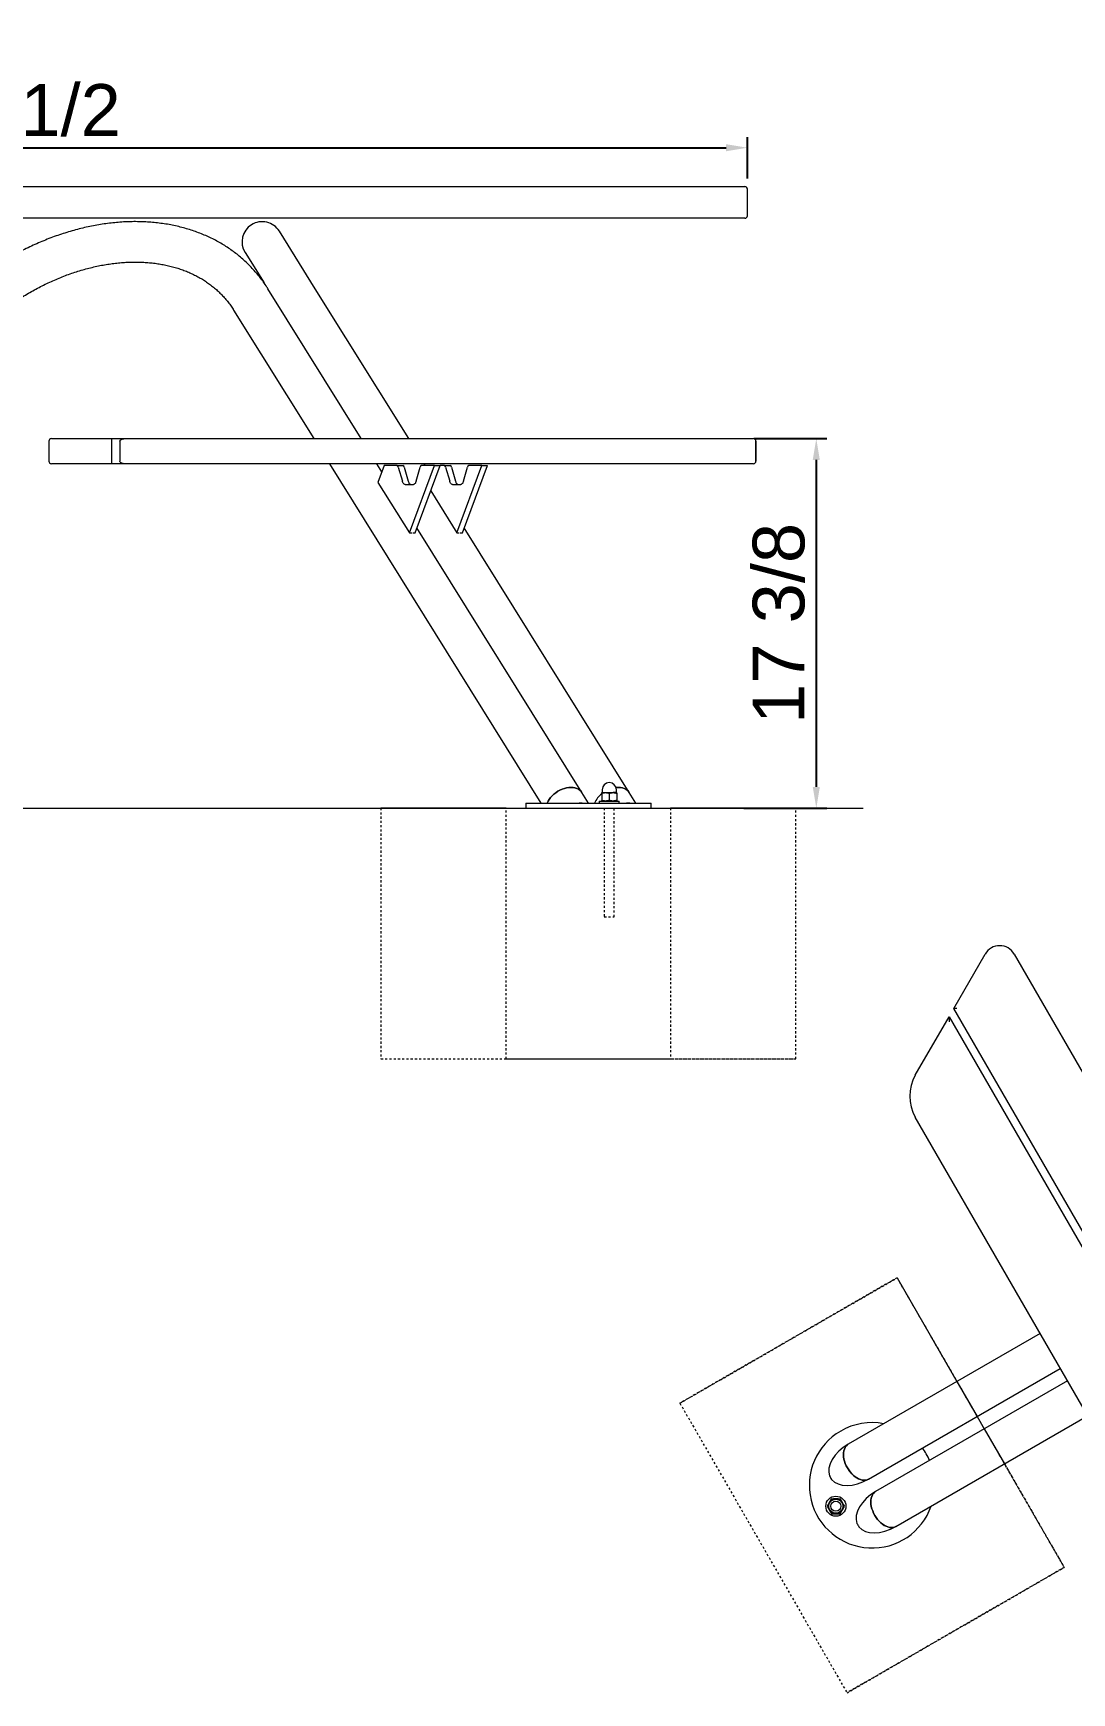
# Model space of a CAD drawing. Header units: inches. Extents: x -12 to 279, y -12 to 159.
# Drawn here: x 163.7 to 212.6, y 75.4 to 153.6 of the extents above; entities that cross this region are included whole.
import ezdxf

# ---------------------------------------------------------------- set-up
doc = ezdxf.new("R2010")
doc.units = ezdxf.units.IN
doc.linetypes.add('HIDDEN', pattern=[1.905, 1.27, -0.635])
for name, color, linetype, lineweight in [('ZANO_R', 7, 'Continuous', 0), ('ZANO_R_przerywana', 250, 'HIDDEN', 0), ('ZANO_W', 1, 'Continuous', 0)]:
    doc.layers.add(name, color=color, linetype=linetype, lineweight=lineweight)
doc.styles.get("Standard").update_dxf_attribs({"font": 'arial.ttf'})
doc.dimstyles.new('amerykanie', dxfattribs={"dimtxt": 50, "dimasz": 50, "dimexe": 0.5, "dimexo": 0.5, "dimgap": 1, "dimtad": 1, "dimdec": 0, "dimzin": 0, "dimlunit": 5, "dimtxsty": 'Standard', "dimcen": 0.09, "dimclrd": 1, "dimclre": 1, "dimclrt": 1, "dimazin": 0, "dimtfac": 1, "dimtdec": 0, "dimtmove": 0, "dimatfit": 3, "dimfxl": 1, "dimtzin": 0, "dimarcsym": 1})

# ---------------------------------------------------------------- blocks, each defined once
blk = doc.blocks.new('*D369')
at = {"layer": 'ZANO_W', "color": 1, "lineweight": -2}
for p, q in [((128.843, 117.828), (128.843, 148.699)), ((197.35, 146.753), (197.35, 148.699)), ((129.843, 148.199), (196.35, 148.199))]:
    blk.add_line(p, q, dxfattribs=at)
at = {"layer": 'ZANO_W', "color": 1}
for points in [[(129.843, 148.365), (129.843, 148.032), (128.843, 148.199)], [(196.35, 148.032), (196.35, 148.365), (197.35, 148.199)]]:
    blk.add_solid(points, dxfattribs=at)
at = {"layer": 'ZANO_W', "color": 1, "insert": (163.096, 149.959), "char_height": 2.4375, "attachment_point": 5}
blk.add_mtext('68 1/2', dxfattribs=at)
blk = doc.blocks.new('*D370')
at = {"layer": 'ZANO_W', "color": 1, "lineweight": -2}
for p, q in [((197.673, 134.496), (201.099, 134.496)), ((200.599, 133.496), (200.599, 118.092)), ((197.18, 117.092), (201.099, 117.092))]:
    blk.add_line(p, q, dxfattribs=at)
at = {"layer": 'ZANO_W', "color": 1}
for points in [[(200.765, 133.496), (200.432, 133.496), (200.599, 134.496)], [(200.432, 118.092), (200.765, 118.092), (200.599, 117.092)]]:
    blk.add_solid(points, dxfattribs=at)
at = {"layer": 'ZANO_W', "color": 1, "insert": (198.838, 125.794), "char_height": 2.4375, "attachment_point": 5, "rotation": 90}
blk.add_mtext('17 3/8', dxfattribs=at)

msp = doc.modelspace()

# ---------------------------------------------------------------- linework, layer by layer
at = {"layer": 'ZANO_R'}
for p, q in [((159.39066, 146.37115), (196.50994, 146.37115)), ((196.50994, 146.37115), (197.23182, 146.37115)), ((197.34997, 144.99298), (197.34997, 146.25302)), ((196.50994, 144.87485), (159.39066, 144.87485)), ((197.23182, 144.87485), (196.50994, 144.87485)), ((176.98945, 141.55839), (175.29994, 144.26838)), ((173.68503, 143.26154), (174.57746, 141.8302)), ((179.16161, 134.49596), (174.75903, 141.55782)), ((181.39242, 134.49596), (176.98945, 141.55839)), ((173.14465, 140.55221), (176.92034, 134.49596)), ((164.55823, 134.49596), (164.89291, 134.49596)), ((164.89291, 134.49596), (167.39326, 134.49596)), ((167.39326, 134.49596), (168.02327, 134.49596)), ((168.02327, 134.49596), (170.60238, 134.49596)), ((170.60238, 134.49596), (172.45306, 134.49596)), ((172.45306, 134.49596), (196.7102, 134.49596)), ((196.7102, 134.49596), (197.63558, 134.49596)), ((197.63558, 134.49596), (197.63566, 134.49596)), ((197.63566, 134.49596), (197.63568, 134.49596)), ((197.63568, 134.49596), (197.63576, 134.49596)), ((164.4401, 134.37783), (164.4401, 133.4328)), ((167.39326, 134.37783), (167.39326, 133.4328)), ((167.78702, 134.37783), (167.78702, 133.4328)), ((197.7538, 134.37783), (197.7538, 133.4328)), ((197.75381, 134.37783), (197.75381, 133.4328)), ((197.75389, 133.4328), (197.75389, 134.37783)), ((164.89291, 133.31467), (164.55823, 133.31467)), ((167.39326, 133.31467), (164.89291, 133.31467)), ((168.02327, 133.31467), (167.39326, 133.31467)), ((170.60238, 133.31467), (168.02327, 133.31467)), ((172.45306, 133.31467), (170.60238, 133.31467)), ((196.7102, 133.31467), (172.45306, 133.31467)), ((177.6568, 133.31467), (187.62351, 117.32792)), ((180.13272, 132.93828), (179.89807, 133.31467)), ((180.23922, 133.22479), (179.94648, 132.43727)), ((180.84207, 133.22479), (180.23922, 133.22479)), ((180.84207, 133.22479), (181.11488, 133.22479)), ((180.90345, 133.15392), (181.09554, 132.48846)), ((181.17626, 133.15392), (181.36835, 132.48846)), ((181.42706, 130.06482), (182.60168, 133.22479)), ((181.69987, 130.06482), (182.8745, 133.22479)), ((181.74536, 132.48846), (181.93745, 133.15392)), ((182.60168, 133.22479), (181.99883, 133.22479)), ((182.18491, 133.22479), (182.12888, 133.31467)), ((182.60168, 133.22479), (182.8745, 133.22479)), ((183.0723, 133.22479), (182.8745, 133.22479)), ((183.0723, 133.22479), (183.34511, 133.22479)), ((183.13368, 133.15392), (183.32577, 132.48846)), ((183.40649, 133.15392), (183.59858, 132.48846)), ((183.65729, 130.06482), (184.83191, 133.22479)), ((183.9301, 130.06482), (185.10472, 133.22479)), ((183.97559, 132.48846), (184.16768, 133.15392)), ((184.13283, 130.61019), (185.10481, 133.22479)), ((184.83191, 133.22479), (184.22906, 133.22479)), ((184.83191, 133.22479), (185.10472, 133.22479)), ((185.10481, 133.22479), (185.10472, 133.22479)), ((197.63558, 133.31467), (196.7102, 133.31467)), ((197.63566, 133.31467), (197.63558, 133.31467)), ((197.63568, 133.31467), (197.63566, 133.31467)), ((197.63576, 133.31467), (197.63568, 133.31467)), ((179.94648, 132.43727), (181.42706, 130.06482)), ((181.22512, 132.33883), (181.61578, 132.33883)), ((183.45535, 132.33883), (183.84601, 132.33883)), ((182.43056, 132.03051), (183.65729, 130.06482)), ((181.42706, 130.06482), (181.54023, 130.06482)), ((181.58602, 130.06482), (181.69987, 130.06482)), ((189.55107, 117.831), (181.78364, 130.29016)), ((183.65729, 130.06482), (183.77252, 130.06482)), ((183.81555, 130.06482), (183.9301, 130.06482)), ((191.78195, 117.831), (184.01409, 130.29076)), ((186.90633, 117.32792), (186.90633, 117.09166)), ((186.90633, 117.32792), (187.30199, 117.32792)), ((187.30199, 117.32792), (192.81277, 117.32792)), ((189.86466, 117.32801), (189.55107, 117.831)), ((189.55108, 117.83099), (189.55107, 117.831)), ((189.864, 117.32906), (190.15179, 117.32877)), ((189.86402, 117.32902), (190.15179, 117.32873)), ((189.86466, 117.32801), (189.86466, 117.32801)), ((190.15179, 117.32877), (190.37144, 117.32854)), ((190.15179, 117.32873), (190.37144, 117.32852)), ((190.37144, 117.42636), (190.37144, 117.32792)), ((190.37144, 117.42636), (191.31647, 117.42636)), ((190.48957, 117.82012), (190.66676, 117.82012)), ((190.48957, 117.78847), (190.48957, 117.45801)), ((190.50926, 117.95794), (190.50926, 117.82996)), ((190.66676, 117.82012), (191.02115, 117.82012)), ((190.84396, 117.78847), (190.84396, 117.45801)), ((191.19834, 117.82012), (191.02115, 117.82012)), ((191.17865, 117.82996), (191.17865, 117.95794)), ((191.19834, 117.78847), (191.19834, 117.45801)), ((191.31647, 117.32792), (191.31647, 117.42636)), ((192.09562, 117.32792), (191.78193, 117.83103)), ((192.81277, 117.09166), (192.81277, 117.32792)), ((185.9926, 117.09166), (180.08617, 117.09166)), ((180.08617, 117.09166), (193.7265, 117.09166)), ((185.9926, 117.09166), (199.63293, 117.09166)), ((190.60775, 117.09166), (191.07892, 117.09166)), ((199.63293, 117.09166), (193.7265, 117.09166)), ((207.08081, 107.65904), (208.55858, 110.21846)), ((209.92262, 110.21842), (228.24586, 78.47968)), ((205.26202, 104.50899), (206.85347, 107.26529)), ((206.85347, 107.26529), (206.85346, 107.02903)), ((206.85347, 107.26529), (224.15373, 77.2985)), ((207.21722, 107.65904), (207.08081, 107.65904)), ((224.60841, 77.29849), (207.08081, 107.65904)), ((219.26597, 78.28304), (205.26197, 102.54018)), ((204.40237, 94.96614), (207.22053, 90.08494)), ((211.14461, 92.35051), (202.10541, 87.13173)), ((203.05721, 85.48515), (212.09564, 90.70318)), ((212.43241, 90.11984), (203.39427, 84.90135)), ((207.22053, 90.08494), (208.17155, 88.43774)), ((204.34434, 83.25378), (213.38344, 88.47251)), ((208.17155, 88.43774), (208.50845, 87.8542)), ((208.50845, 87.8542), (209.45946, 86.207)), ((202.106, 87.13207), (202.10541, 87.13173)), ((202.106, 87.13207), (202.10543, 87.13174))]:
    msp.add_line(p, q, dxfattribs=at)
at = {"layer": 'ZANO_R', "flags": 128}
for points in [[(167.78702, 134.37783), (167.79156, 134.40088), (167.805, 134.42304), (167.82683, 134.44346), (167.85621, 134.46136), (167.89202, 134.47605), (167.93286, 134.48697), (167.97718, 134.49369), (168.02327, 134.49596)], [(168.02327, 133.31467), (167.98225, 133.31647), (167.94247, 133.32179), (167.90514, 133.3305), (167.87141, 133.34231), (167.84229, 133.35687), (167.81867, 133.37374), (167.80126, 133.3924), (167.79061, 133.41229), (167.78702, 133.4328)], [(181.22512, 132.33883), (181.20559, 132.34139), (181.18639, 132.34903), (181.16786, 132.36161), (181.15031, 132.37892), (181.13404, 132.40067), (181.11932, 132.42648), (181.10642, 132.45591), (181.09554, 132.48846)], [(181.36835, 132.48846), (181.37923, 132.45591), (181.39213, 132.42648), (181.40685, 132.40067), (181.42312, 132.37892), (181.44067, 132.36161), (181.45921, 132.34903), (181.4784, 132.34139), (181.49793, 132.33883)], [(181.74536, 132.48846), (181.73449, 132.45591), (181.72158, 132.42648), (181.70687, 132.40067), (181.69059, 132.37892), (181.67304, 132.36161), (181.65451, 132.34903), (181.63531, 132.34139), (181.61578, 132.33883)], [(183.45535, 132.33883), (183.43582, 132.34139), (183.41662, 132.34903), (183.39809, 132.36161), (183.38054, 132.37892), (183.36426, 132.40067), (183.34955, 132.42648), (183.33664, 132.45591), (183.32577, 132.48846)], [(183.59858, 132.48846), (183.60946, 132.45591), (183.62236, 132.42648), (183.63707, 132.40067), (183.65335, 132.37892), (183.6709, 132.36161), (183.68943, 132.34903), (183.70863, 132.34139), (183.72816, 132.33883)], [(183.97559, 132.48846), (183.96472, 132.45591), (183.95181, 132.42648), (183.9371, 132.40067), (183.92082, 132.37892), (183.90327, 132.36161), (183.88474, 132.34903), (183.86554, 132.34139), (183.84601, 132.33883)], [(189.55107, 117.831), (189.51241, 117.88373), (189.45618, 117.9389), (189.38957, 117.98516), (189.31354, 118.02184), (189.22921, 118.0484), (189.13781, 118.06445), (189.04066, 118.06976), (188.93919, 118.06425), (188.83488, 118.048), (188.72924, 118.02126), (188.62382, 117.9844), (188.52015, 117.93797), (188.41975, 117.88265), (188.32408, 117.81924), (188.23453, 117.74866), (188.15242, 117.67194), (188.07893, 117.59021), (188.01515, 117.50466), (187.96199, 117.41652), (187.92024, 117.3271)], [(187.92024, 117.3271), (187.96199, 117.41652), (188.01515, 117.50466), (188.07893, 117.59021), (188.15242, 117.67194), (188.23453, 117.74866), (188.32408, 117.81924), (188.41975, 117.88265), (188.52015, 117.93797), (188.62382, 117.9844), (188.72924, 118.02126), (188.83488, 118.048), (188.93919, 118.06425), (189.04066, 118.06976), (189.13781, 118.06445), (189.22921, 118.0484), (189.31354, 118.02184), (189.38957, 117.98516), (189.45618, 117.9389), (189.51241, 117.88373), (189.55107, 117.831)], [(189.55107, 117.831), (189.5124, 117.88375), (189.45617, 117.93891), (189.38955, 117.98517), (189.31353, 118.02184), (189.2292, 118.04839), (189.13779, 118.06444), (189.04065, 118.06975), (188.93918, 118.06423), (188.83486, 118.04799), (188.72923, 118.02124), (188.62381, 117.98438), (188.52014, 117.93795), (188.41974, 117.88262), (188.32407, 117.8192), (188.23453, 117.74862), (188.15241, 117.67191), (188.07893, 117.59018), (188.01514, 117.50462), (187.96199, 117.41649), (187.92024, 117.32707)], [(187.92024, 117.32707), (187.96199, 117.41649), (188.01514, 117.50462), (188.07893, 117.59018), (188.15241, 117.67191), (188.23453, 117.74862), (188.32407, 117.8192), (188.41974, 117.88262), (188.52014, 117.93795), (188.62381, 117.98438), (188.72923, 118.02124), (188.83486, 118.04799), (188.93918, 118.06423), (189.04065, 118.06975), (189.13779, 118.06444), (189.2292, 118.04839), (189.31353, 118.02184), (189.38955, 117.98517), (189.45617, 117.93891), (189.5124, 117.88375), (189.55107, 117.831)], [(191.16163, 118.06332), (191.17198, 118.06445), (191.27338, 118.06976), (191.37043, 118.06425), (191.46171, 118.048), (191.5459, 118.02126), (191.62176, 117.9844), (191.68819, 117.93797), (191.74422, 117.88265), (191.78193, 117.83103)], [(191.78193, 117.83103), (191.74422, 117.88265), (191.68819, 117.93797), (191.62176, 117.9844), (191.5459, 118.02126), (191.46171, 118.048), (191.37043, 118.06425), (191.27338, 118.06976), (191.17198, 118.06445), (191.16163, 118.06332)], [(191.16163, 118.06331), (191.17201, 118.06444), (191.27341, 118.06975), (191.37046, 118.06423), (191.46174, 118.04799), (191.54592, 118.02124), (191.62178, 117.98438), (191.68821, 117.93795), (191.74424, 117.88262), (191.78195, 117.831)], [(191.78195, 117.831), (191.74424, 117.88262), (191.68821, 117.93795), (191.62178, 117.98438), (191.54592, 118.02124), (191.46174, 118.04799), (191.37046, 118.06423), (191.27341, 118.06975), (191.17201, 118.06444), (191.16163, 118.06331)], [(203.05575, 85.48432), (202.99012, 85.45458), (202.91852, 85.43729), (202.84199, 85.4327), (202.76166, 85.44088), (202.67869, 85.4617), (202.5943, 85.49487), (202.5097, 85.5399), (202.42615, 85.59613), (202.34485, 85.66275), (202.267, 85.73878), (202.19372, 85.82311), (202.12609, 85.91451), (202.06509, 86.01166), (202.01161, 86.11313), (201.96643, 86.21744), (201.93021, 86.32308), (201.90348, 86.4285), (201.88663, 86.53216), (201.8799, 86.63256), (201.88339, 86.72823), (201.89706, 86.81778), (201.92069, 86.89989), (201.95396, 86.97338), (201.99636, 87.03716), (202.04729, 87.09032), (202.106, 87.13207)], [(202.106, 87.13207), (202.04729, 87.09032), (201.99636, 87.03716), (201.95396, 86.97338), (201.92069, 86.89989), (201.89706, 86.81778), (201.88339, 86.72823), (201.8799, 86.63256), (201.88663, 86.53216), (201.90348, 86.4285), (201.93021, 86.32308), (201.96643, 86.21744), (202.01161, 86.11313), (202.06509, 86.01166), (202.12609, 85.91451), (202.19372, 85.82311), (202.267, 85.73878), (202.34485, 85.66275), (202.42615, 85.59613), (202.5097, 85.5399), (202.5943, 85.49487), (202.67869, 85.4617), (202.76166, 85.44088), (202.84199, 85.4327), (202.91852, 85.43729), (202.99012, 85.45458), (203.05575, 85.48432)], [(203.05575, 85.48432), (202.99012, 85.45458), (202.91852, 85.43729), (202.842, 85.4327), (202.76167, 85.44087), (202.67871, 85.4617), (202.59431, 85.49486), (202.50972, 85.53989), (202.42617, 85.59612), (202.34488, 85.66274), (202.26702, 85.73876), (202.19374, 85.82309), (202.12611, 85.9145), (202.06511, 86.01164), (202.01163, 86.11311), (201.96645, 86.21743), (201.93023, 86.32306), (201.9035, 86.42848), (201.88665, 86.53215), (201.87992, 86.63255), (201.88341, 86.72822), (201.89707, 86.81777), (201.9207, 86.89988), (201.95396, 86.97337), (201.99637, 87.03716), (202.04729, 87.09031), (202.106, 87.13207)], [(202.106, 87.13207), (202.04729, 87.09031), (201.99637, 87.03716), (201.95396, 86.97337), (201.9207, 86.89988), (201.89707, 86.81777), (201.88341, 86.72822), (201.87992, 86.63255), (201.88665, 86.53215), (201.9035, 86.42848), (201.93023, 86.32306), (201.96645, 86.21743), (202.01163, 86.11311), (202.06511, 86.01164), (202.12611, 85.9145), (202.19374, 85.82309), (202.26702, 85.73876), (202.34488, 85.66274), (202.42617, 85.59612), (202.50972, 85.53989), (202.59431, 85.49486), (202.67871, 85.4617), (202.76167, 85.44087), (202.842, 85.4327), (202.91852, 85.43729), (202.99012, 85.45458), (203.05575, 85.48432)], [(203.39281, 84.90051), (203.33425, 84.85854), (203.28347, 84.80518), (203.24124, 84.7412), (203.20815, 84.66755), (203.1847, 84.58528), (203.17123, 84.49561), (203.16793, 84.39984), (203.17485, 84.29937), (203.19189, 84.19566), (203.21881, 84.09022), (203.2552, 83.9846), (203.30054, 83.88032), (203.35417, 83.77892), (203.41531, 83.68187), (203.48306, 83.59059), (203.55643, 83.50641), (203.63436, 83.43055), (203.71571, 83.36412), (203.7993, 83.30809), (203.8839, 83.26328), (203.96828, 83.23033), (204.05121, 83.20974), (204.13148, 83.2018), (204.20792, 83.20663), (204.27942, 83.22416), (204.34493, 83.25412)], [(203.39281, 84.90051), (203.33425, 84.85854), (203.28347, 84.80517), (203.24124, 84.74119), (203.20815, 84.66753), (203.1847, 84.58527), (203.17123, 84.4956), (203.16793, 84.39982), (203.17485, 84.29935), (203.19189, 84.19563), (203.21881, 84.0902), (203.2552, 83.98457), (203.30054, 83.8803), (203.35417, 83.7789), (203.41531, 83.68185), (203.48306, 83.59056), (203.55643, 83.50638), (203.63436, 83.43052), (203.71571, 83.36409), (203.7993, 83.30807), (203.8839, 83.26326), (203.96828, 83.23032), (204.05121, 83.20973), (204.13148, 83.20179), (204.20792, 83.20662), (204.27942, 83.22415), (204.34493, 83.25412)], [(204.34493, 83.25412), (204.27942, 83.22415), (204.20792, 83.20662), (204.13148, 83.20179), (204.05121, 83.20973), (203.96828, 83.23032), (203.8839, 83.26326), (203.7993, 83.30807), (203.71571, 83.36409), (203.63436, 83.43052), (203.55643, 83.50638), (203.48306, 83.59056), (203.41531, 83.68185), (203.35417, 83.7789), (203.30054, 83.8803), (203.2552, 83.98457), (203.21881, 84.0902), (203.19189, 84.19563), (203.17485, 84.29935), (203.16793, 84.39982), (203.17123, 84.4956), (203.1847, 84.58527), (203.20815, 84.66753), (203.24124, 84.74119), (203.28347, 84.80517), (203.33425, 84.85854), (203.39281, 84.90051)], [(204.34493, 83.25412), (204.27942, 83.22416), (204.20792, 83.20663), (204.13148, 83.2018), (204.05121, 83.20974), (203.96828, 83.23033), (203.8839, 83.26328), (203.7993, 83.30809), (203.71571, 83.36412), (203.63436, 83.43055), (203.55643, 83.50641), (203.48306, 83.59059), (203.41531, 83.68187), (203.35417, 83.77892), (203.30054, 83.88032), (203.2552, 83.9846), (203.21881, 84.09022), (203.19189, 84.19566), (203.17485, 84.29937), (203.16793, 84.39984), (203.17123, 84.49561), (203.1847, 84.58528), (203.20815, 84.66755), (203.24124, 84.7412), (203.28347, 84.80518), (203.33425, 84.85854), (203.39281, 84.90051)]]:
    msp.add_lwpolyline(points, dxfattribs=at)
at = {"layer": 'ZANO_R'}
msp.add_lwpolyline([(108.57324, 117.09166), (202.80789, 117.09166)], dxfattribs=at)
for radius in [0.47251, 0.3347, 0.23626, 0.23626]:
    msp.add_circle((201.51983, 84.20835), radius, dxfattribs=at)
for centre, radius, start, end in [((197.23184, 146.25302), 0.11813, 0, 90), ((174.49298, 143.76529), 0.95094, 31.9408879, 122.1031278), ((197.23184, 144.99298), 0.11813, 270, 0), ((174.49197, 143.76466), 0.95094, 122.0311769, 211.943084), ((164.55823, 134.37783), 0.11813, 90, 180), ((197.63558, 134.37783), 0.11813, 0.0533867, 90), ((197.63567, 134.37783), 0.11813, 0.0012667, 90.0013752), ((197.63576, 134.37783), 0.11813, 0.0533867, 90), ((164.55823, 133.4328), 0.11813, 180, 270), ((180.82201, 133.1454), 0.08188, 5.9665214, 75.817653), ((181.09482, 133.1454), 0.08188, 5.9665214, 75.817653), ((182.01889, 133.1454), 0.08188, 104.182347, 174.0334786), ((183.05224, 133.1454), 0.08188, 5.9665214, 75.817653), ((183.32505, 133.1454), 0.08188, 5.9665214, 75.817653), ((184.24912, 133.1454), 0.08188, 104.182347, 174.0334786), ((197.63558, 133.4328), 0.11813, 270, 0.0533867), ((197.63576, 133.4328), 0.11813, 270, 0.0533867), ((190.84396, 117.95794), 0.3347, 0, 180), ((189.5012, 116.41665), 0.91405, 85.5249409, 94.4750591), ((189.50125, 116.41662), 0.91405, 85.5484023, 94.4515977), ((191.19942, 116.87442), 1.14191, 128.4355772, 156.5538194), ((191.19944, 116.87442), 1.14191, 128.436781, 156.5559784), ((190.49941, 117.82996), 0.00984, 270, 0), ((191.1885, 117.82996), 0.00984, 180, 270), ((191.73184, 116.41831), 0.91239, 84.8929816, 94.9931865), ((191.73181, 116.41828), 0.91239, 84.8907854, 94.9909903), ((209.24059, 109.82468), 0.78752, 29.9984747, 149.9984747), ((206.96703, 103.52454), 1.96881, 149.9984747, 209.9984747), ((203.22487, 85.19275), 2.95322, 120, 340.7016135), ((203.22487, 85.19275), 2.95322, 79.2999119, 120), ((203.22487, 85.19275), 2.95322, 23.4478858, 36.5536396), ((202.58162, 86.30862), 1.51734, 206.4534123, 213.4645079), ((202.58165, 86.30864), 1.51738, 206.4534972, 213.464425), ((201.51983, 84.20835), 0.35439, 90, 150), ((201.51983, 84.20835), 0.35439, 30, 90), ((201.51983, 84.20835), 0.35439, 150, 210), ((201.51983, 84.20835), 0.35439, 210, 270), ((201.51983, 84.20835), 0.35439, 270, 330), ((201.51983, 84.20835), 0.35439, 330, 30), ((203.86965, 84.07777), 1.51738, 206.535575, 213.5465028), ((203.86962, 84.07775), 1.51734, 206.5354921, 213.5465877)]:
    msp.add_arc(centre, radius, start, end, dxfattribs=at)
for centre, major_axis, ratio, start_param, end_param in [((167.39326, 134.37783), (0, 0.11813), 0.00003074, 0, 1.57079633), ((167.39326, 133.4328), (0, 0.11813), 0.00003074, 1.57079633, 3.14159264), ((197.63566, 133.4328), (0.11813, 0), 0.99995389, 4.71238898, 6.28318531), ((188.74411, 117.32792), (1.12054, 0.00009), 0.00099091, 6.20357207, 6.28380296), ((188.74411, 117.32792), (1.12054, 0.00009), 0.00102915, 6.20416883, 6.2838268), ((202.58088, 86.30819), (1.31768, 0.75951), 0.62524649, 1.57079589, 3.04387158), ((202.58088, 86.30819), (1.31768, 0.75951), 0.62524648, 3.23931282, 4.71238851), ((203.86887, 84.07731), (1.31659, 0.76139), 0.62524649, 1.57079677, 3.04387245), ((203.86887, 84.07731), (1.31659, 0.76139), 0.62524649, 3.23931373, 4.71238942)]:
    msp.add_ellipse(centre, major_axis=major_axis, ratio=ratio, start_param=start_param, end_param=end_param, dxfattribs=at)
for points, knots in [([(174.75857, 141.55839), (174.73005, 141.60337), (174.65156, 141.72717), (174.51487, 141.92405), (174.34597, 142.14665), (174.16726, 142.36132), (173.97913, 142.56794), (173.78174, 142.76625), (173.57533, 142.95606), (173.36011, 143.13715), (173.13629, 143.30934), (172.90412, 143.47244), (172.66383, 143.62624), (172.41566, 143.77058), (172.15988, 143.90528), (171.89676, 144.03016), (171.62659, 144.14507), (171.34965, 144.24985), (171.06627, 144.34435), (170.77677, 144.42845), (170.48148, 144.50202), (170.18076, 144.56496), (169.87496, 144.61718), (169.56446, 144.6586), (169.24963, 144.68916), (168.93087, 144.70882), (168.60856, 144.71756), (168.2831, 144.71537), (167.95489, 144.70225), (167.62433, 144.67823), (167.29181, 144.64334), (166.95775, 144.59765), (166.62254, 144.54121), (166.28659, 144.47411), (165.95027, 144.39644), (165.614, 144.30831), (165.27817, 144.20985), (164.94315, 144.10117), (164.60935, 143.98242), (164.27713, 143.85376), (163.94688, 143.71534), (163.61898, 143.56733), (163.29378, 143.40992), (162.97166, 143.2433), (162.65298, 143.06766), (162.33809, 142.88321), (162.02735, 142.69017), (161.7211, 142.48875), (161.41969, 142.27921), (161.12868, 142.06552), (160.9185, 141.90319), (160.80679, 141.81392), (160.78578, 141.79713)], [0, 0, 0, 0, 0.01144163, 0.03149262, 0.05153322, 0.07156577, 0.09159593, 0.11162901, 0.13167151, 0.1517297, 0.17180944, 0.1919161, 0.2120544, 0.2322284, 0.25244133, 0.27269565, 0.29299296, 0.31333409, 0.33371904, 0.35414712, 0.374617, 0.39512678, 0.41567414, 0.43625636, 0.45687052, 0.47751352, 0.49818222, 0.5188735, 0.53958431, 0.56031174, 0.58105309, 0.60180585, 0.62256775, 0.64333675, 0.66411107, 0.68488916, 0.7056697, 0.72645157, 0.74723366, 0.7680153, 0.78879603, 0.80957552, 0.83035357, 0.85113009, 0.87190512, 0.89267875, 0.91345118, 0.93422265, 0.95499345, 0.97576393, 0.99544226, 1, 1, 1, 1]), ([(161.97612, 140.31289), (162.02075, 140.34838), (162.15184, 140.45262), (162.37343, 140.62032), (162.6423, 140.81328), (162.9158, 140.99855), (163.19344, 141.17598), (163.47484, 141.3453), (163.75958, 141.50628), (164.04724, 141.65869), (164.33742, 141.80234), (164.62969, 141.93703), (164.92361, 142.06259), (165.21876, 142.17886), (165.51472, 142.28569), (165.81106, 142.38296), (166.10734, 142.47056), (166.40314, 142.54838), (166.69803, 142.61635), (166.99161, 142.67442), (167.28344, 142.72252), (167.57312, 142.76062), (167.86025, 142.78872), (168.14444, 142.80681), (168.4253, 142.81491), (168.70247, 142.81302), (168.97557, 142.80121), (169.24427, 142.7795), (169.50823, 142.74797), (169.76713, 142.70666), (170.02066, 142.65566), (170.26853, 142.59503), (170.51045, 142.52485), (170.74616, 142.4452), (170.9754, 142.35615), (171.1979, 142.25777), (171.41341, 142.15014), (171.62168, 142.03333), (171.82246, 141.90742), (172.01548, 141.77249), (172.20045, 141.62863), (172.37714, 141.47602), (172.54503, 141.31461), (172.70459, 141.14539), (172.803, 141.02583), (172.85221, 140.96603)], [0, 0, 0, 0, 0.01201975, 0.03530311, 0.05858605, 0.08186688, 0.10514497, 0.12841974, 0.15169062, 0.17495713, 0.19821888, 0.22147555, 0.24472696, 0.26797306, 0.29121398, 0.31445003, 0.33768173, 0.36090988, 0.38413556, 0.40736008, 0.4305847, 0.45381146, 0.47704287, 0.50028192, 0.52353216, 0.54679769, 0.57008327, 0.59339427, 0.61673677, 0.64011749, 0.66354378, 0.68702355, 0.71056515, 0.73417719, 0.75786825, 0.78164656, 0.80551952, 0.82949315, 0.85357145, 0.87775568, 0.90204366, 0.92642918, 0.95090156, 0.97544561, 1, 1, 1, 1]), ([(174.75903, 141.55782), (174.73053, 141.60281), (174.6521, 141.72667), (174.5147, 141.92296), (174.3979, 142.08132), (174.33155, 142.16071), (174.32492, 142.16864)], [0, 0, 0, 0, 0.21282997, 0.585804, 0.95858498, 1, 1, 1, 1]), ([(172.84195, 140.97823), (172.84531, 140.97426), (172.8988, 140.91094), (172.99081, 140.78433), (173.08648, 140.64482), (173.1352, 140.56726), (173.14465, 140.55221)], [0, 0, 0, 0, 0.0299069, 0.47618441, 0.89834071, 1, 1, 1, 1]), ([(190.48957, 117.78847), (190.51835, 117.79731), (190.57643, 117.81517), (190.63647, 117.81846), (190.66676, 117.82012)], [0, 0, 0, 0, 0.49545796, 1, 1, 1, 1]), ([(190.48957, 117.78847), (190.48957, 117.8011), (190.48957, 117.81805), (190.48957, 117.8197), (190.48957, 117.82012)], [0, 0, 0, 0, 0.74592064, 1, 1, 1, 1]), ([(190.66676, 117.42636), (190.66256, 117.42639), (190.63076, 117.42668), (190.57079, 117.43359), (190.51681, 117.44982), (190.48957, 117.45801)], [0, 0, 0, 0, 0.07009003, 0.53078443, 1, 1, 1, 1]), ([(190.48957, 117.42636), (190.48957, 117.42678), (190.48957, 117.42843), (190.48957, 117.44537), (190.48957, 117.45801)], [0, 0, 0, 0, 0.25407936, 1, 1, 1, 1]), ([(190.66676, 117.82012), (190.67096, 117.82008), (190.70277, 117.8198), (190.76274, 117.81288), (190.81672, 117.79665), (190.84396, 117.78847)], [0, 0, 0, 0, 0.07009003, 0.53078443, 1, 1, 1, 1]), ([(190.84396, 117.45801), (190.81518, 117.44916), (190.7571, 117.43131), (190.69706, 117.42802), (190.66676, 117.42636)], [0, 0, 0, 0, 0.49545796, 1, 1, 1, 1]), ([(190.84396, 117.78847), (190.87273, 117.79731), (190.93082, 117.81517), (190.99086, 117.81846), (191.02115, 117.82012)], [0, 0, 0, 0, 0.49545796, 1, 1, 1, 1]), ([(191.02115, 117.42636), (191.01695, 117.42639), (190.98514, 117.42668), (190.92517, 117.43359), (190.87119, 117.44982), (190.84396, 117.45801)], [0, 0, 0, 0, 0.07009003, 0.53078443, 1, 1, 1, 1]), ([(191.02115, 117.82012), (191.02535, 117.82008), (191.05716, 117.8198), (191.11713, 117.81288), (191.17111, 117.79665), (191.19834, 117.78847)], [0, 0, 0, 0, 0.07009003, 0.53078443, 1, 1, 1, 1]), ([(191.19834, 117.45801), (191.16957, 117.44916), (191.11148, 117.43131), (191.05144, 117.42802), (191.02115, 117.42636)], [0, 0, 0, 0, 0.49545796, 1, 1, 1, 1]), ([(191.19834, 117.78847), (191.19834, 117.8011), (191.19834, 117.81805), (191.19834, 117.8197), (191.19834, 117.82012)], [0, 0, 0, 0, 0.74592064, 1, 1, 1, 1]), ([(191.19834, 117.42636), (191.19834, 117.42678), (191.19834, 117.42843), (191.19834, 117.44537), (191.19834, 117.45801)], [0, 0, 0, 0, 0.25407936, 1, 1, 1, 1]), ([(201.31523, 84.56273), (201.29861, 84.53396), (201.26508, 84.47587), (201.23042, 84.41583), (201.21293, 84.38554)], [0, 0, 0, 0, 0.49545796, 1, 1, 1, 1]), ([(201.31523, 84.56273), (201.36554, 84.56273), (201.43299, 84.56273), (201.50224, 84.56273), (201.51983, 84.56273)], [0, 0, 0, 0, 0.74592064, 1, 1, 1, 1]), ([(201.51983, 84.56273), (201.57254, 84.56273), (201.64183, 84.56273), (201.70849, 84.56273), (201.72444, 84.56273)], [0, 0, 0, 0, 0.76080086, 1, 1, 1, 1]), ([(201.82674, 84.38554), (201.82432, 84.38974), (201.80595, 84.42155), (201.77133, 84.48152), (201.74016, 84.5355), (201.72444, 84.56273)], [0, 0, 0, 0, 0.07009003, 0.53078443, 1, 1, 1, 1]), ([(201.21293, 84.38554), (201.2105, 84.38134), (201.19214, 84.34953), (201.15751, 84.28956), (201.12635, 84.23558), (201.11062, 84.20835)], [0, 0, 0, 0, 0.07009003, 0.53078443, 1, 1, 1, 1]), ([(201.11062, 84.20835), (201.12724, 84.17957), (201.16077, 84.12149), (201.19544, 84.06145), (201.21293, 84.03115)], [0, 0, 0, 0, 0.49545796, 1, 1, 1, 1]), ([(201.21293, 84.03115), (201.21535, 84.02695), (201.23371, 83.99515), (201.26834, 83.93518), (201.2995, 83.8812), (201.31523, 83.85396)], [0, 0, 0, 0, 0.07009003, 0.53078443, 1, 1, 1, 1]), ([(201.31523, 83.85396), (201.36554, 83.85396), (201.43299, 83.85396), (201.50224, 83.85396), (201.51983, 83.85396)], [0, 0, 0, 0, 0.74592064, 1, 1, 1, 1]), ([(201.51983, 83.85396), (201.57254, 83.85396), (201.64183, 83.85396), (201.70849, 83.85396), (201.72444, 83.85396)], [0, 0, 0, 0, 0.76080086, 1, 1, 1, 1]), ([(201.72444, 83.85396), (201.74105, 83.88274), (201.77459, 83.94082), (201.80925, 84.00086), (201.82674, 84.03115)], [0, 0, 0, 0, 0.49545796, 1, 1, 1, 1]), ([(201.92904, 84.20835), (201.91243, 84.23712), (201.87889, 84.2952), (201.84423, 84.35525), (201.82674, 84.38554)], [0, 0, 0, 0, 0.49545796, 1, 1, 1, 1]), ([(201.82674, 84.03115), (201.82917, 84.03535), (201.84753, 84.06716), (201.88215, 84.12713), (201.91332, 84.18111), (201.92904, 84.20835)], [0, 0, 0, 0, 0.07009003, 0.53078443, 1, 1, 1, 1])]:
    msp.add_open_spline(points, degree=3, knots=knots, dxfattribs=at)
at = {"layer": 'ZANO_R_przerywana', "ltscale": 0.05}
for p, q in [((180.08617, 117.09166), (180.08617, 105.27879)), ((185.9926, 105.27879), (185.9926, 117.09166)), ((190.6077, 117.09166), (190.6077, 111.97275)), ((191.08021, 111.97275), (191.08021, 117.09166)), ((193.7265, 117.09166), (193.7265, 105.27879)), ((199.63293, 105.27879), (199.63293, 117.09166)), ((190.6077, 111.97275), (191.08021, 111.97275)), ((180.08617, 105.27879), (185.9926, 105.27879)), ((180.08617, 105.27879), (193.7265, 105.27879)), ((185.9926, 105.27879), (199.63293, 105.27879)), ((193.7265, 105.27879), (199.63293, 105.27879)), ((194.17213, 89.0597), (204.40237, 94.96614)), ((204.40237, 94.96614), (194.17213, 89.0597)), ((204.40237, 94.96614), (212.27762, 81.32581)), ((194.17213, 89.0597), (202.04737, 75.41937)), ((194.17213, 89.0597), (202.04737, 75.41937)), ((209.45946, 86.207), (212.27762, 81.32581)), ((202.04737, 75.41937), (212.27762, 81.32581)), ((212.27762, 81.32581), (202.04737, 75.41937))]:
    msp.add_line(p, q, dxfattribs=at)

# ---------------------------------------------------------------- dimensions: what is measured, and where the dimension line sits
at = {"layer": 'ZANO_W'}
dim = msp.add_linear_dim(base=(197.34997, 148.19877), p1=(128.84251, 117.32792), p2=(197.34997, 146.25302), dimstyle='amerykanie', override={"dimtxt": 2.4375, "dimasz": 1, "dimgap": 0.5, "dimdec": 4, "dimaunit": 1, "dimadec": 1, "dimtdec": 4, "dimtmove": 1, "dimfrac": 2}, dxfattribs=at)
dim.commit()
dim.dimension.update_dxf_attribs({"geometry": '*D369', "text_midpoint": (163.09624, 149.95909)})
dim = msp.add_linear_dim(base=(200.59879, 117.09166), p1=(197.17289, 134.49596), p2=(196.67972, 117.09166), angle=90, dimstyle='amerykanie', override={"dimtxt": 2.4375, "dimasz": 1, "dimgap": 0.5, "dimdec": 4, "dimaunit": 1, "dimadec": 1, "dimtdec": 4, "dimtmove": 1, "dimfrac": 2}, dxfattribs=at)
dim.commit()
dim.dimension.update_dxf_attribs({"geometry": '*D370', "text_midpoint": (198.83764, 125.79381)})

doc.saveas('drawing.dxf')
